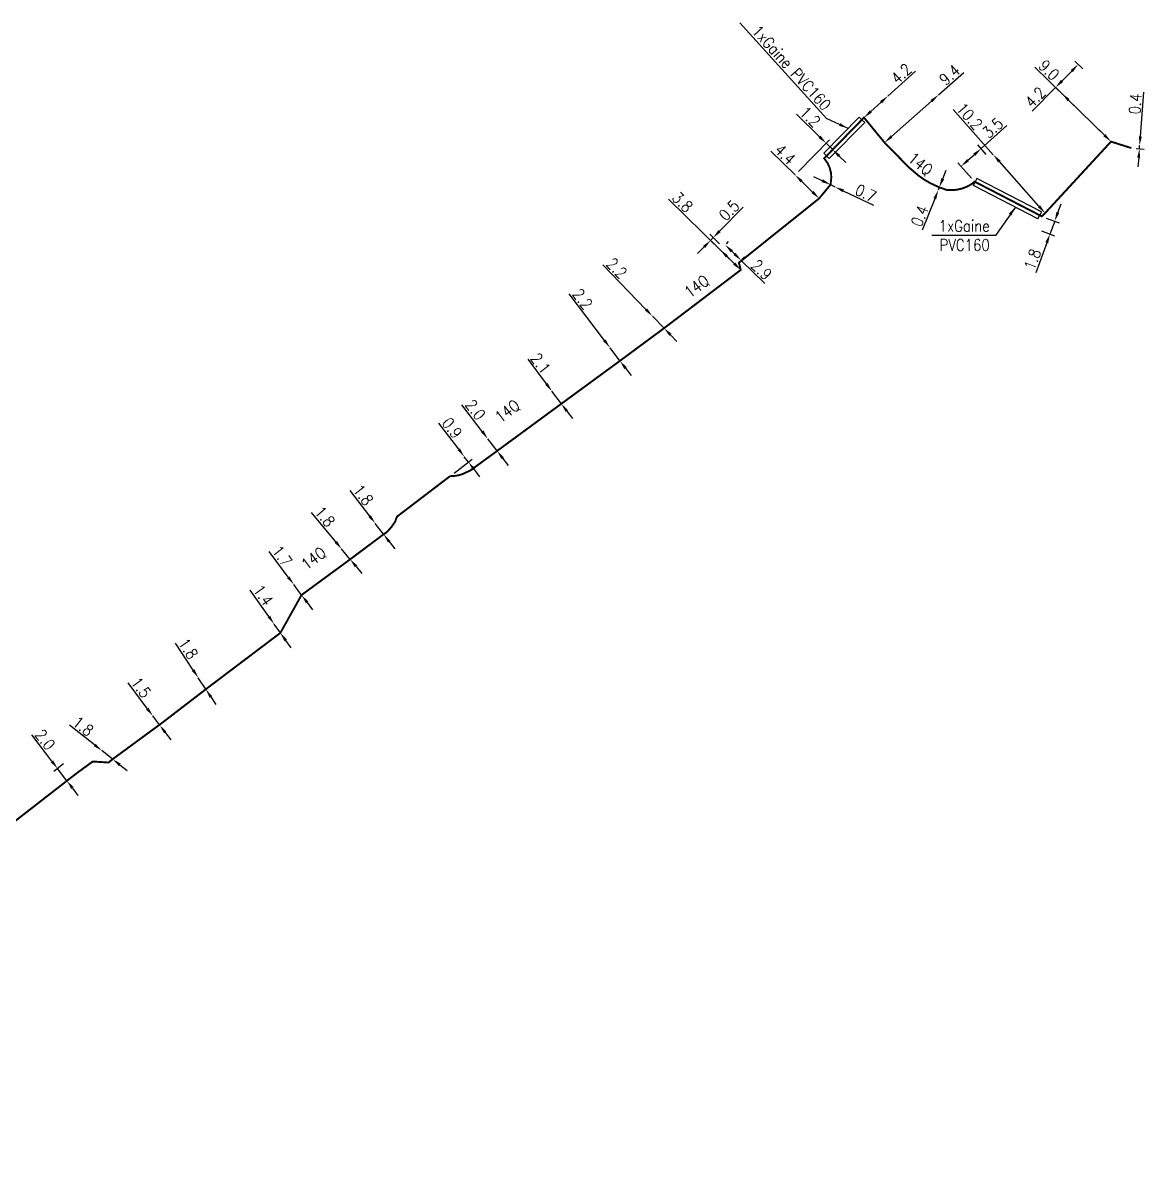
# Model space of a CAD drawing. Header units: millimetres. Extents: x 156000 to 156971, y 123070 to 123996.
# Drawn here: x 156653.5 to 156800, y 123643.2 to 123792.4 of the extents above; entities that cross this region are included whole.
import ezdxf

# ---------------------------------------------------------------- set-up
doc = ezdxf.new("R2010")
doc.units = ezdxf.units.MM
doc.header["$PDMODE"] = 34
doc.linetypes.add('S_ST', pattern=[14, 8, -1.5, 0, -1.5, 0, -1.5, 0, -1.5])
doc.layers.get('Defpoints').update_dxf_attribs({"linetype": 'CONTINUOUS'})
doc.layers.add('S_100', color=5, linetype='CONTINUOUS')
doc.layers.add('S_400', color=7, linetype='CONTINUOUS')
doc.styles.get("Standard").update_dxf_attribs({"font": 'romans.shx', "width": 0.85})
doc.dimstyles.get("Standard").update_dxf_attribs({"dimtxt": 1.5, "dimasz": 1.2, "dimexe": 0.625, "dimexo": 0.625, "dimgap": 0.25, "dimtad": 1, "dimdec": 1, "dimzin": 0, "dimdsep": 46, "dimtxsty": 'Standard', "dimcen": -0.5, "dimadec": 0, "dimazin": 0, "dimtfac": 1, "dimtdec": 1, "dimtmove": 0, "dimatfit": 3, "dimfxl": 0, "dimtolj": 1, "dimtzin": 0, "dimarcsym": 0})

# ---------------------------------------------------------------- blocks, each defined once
blk = doc.blocks.new('*D27')
at = {"layer": 'Defpoints', "color": 0, "linetype": 'Continuous', "transparency": 16777216}
for p in [(156791.37, 123787.01), (156792.42, 123785.99), (156795.68, 123776.91)]:
    blk.add_point(p, dxfattribs=at)
at = {"layer": 'S_100', "color": 0, "linetype": 'Continuous', "lineweight": -2, "transparency": 16777216}
for p, q in [((156791.97, 123786.42), (156790.93, 123787.45)), ((156790.53, 123786.15), (156789.27, 123784.87)), ((156795.23, 123777.35), (156787.99, 123784.45)), ((156788.43, 123784.01), (156785.38, 123780.89))]:
    blk.add_line(p, q, dxfattribs=at)
at = {"layer": 'S_100', "color": 0, "linetype": 'Continuous', "transparency": 16777216}
for points in [[(156790.39, 123786.29), (156790.68, 123786.01), (156791.37, 123787.01)], [(156789.13, 123785.01), (156789.42, 123784.73), (156788.43, 123784.01)]]:
    blk.add_solid(points, dxfattribs=at)
at = {"layer": 'S_100', "color": 0, "linetype": 'Continuous', "transparency": 16777216, "insert": (156785.77, 123782.72), "char_height": 1.5, "attachment_point": 5, "rotation": 45.5854}
blk.add_mtext('\\A1;4.2', dxfattribs=at)
blk = doc.blocks.new('*D28')
at = {"layer": 'Defpoints', "color": 0, "linetype": 'Continuous', "transparency": 16777216}
for p in [(156789.27, 123783.19), (156789.27, 123783.19), (156795.66, 123776.93)]:
    blk.add_point(p, dxfattribs=at)
at = {"layer": 'S_100', "color": 0, "linetype": 'Continuous', "lineweight": -2, "transparency": 16777216}
for p, q in [((156789.27, 123783.19), (156785.72, 123786.66)), ((156794.8, 123777.77), (156790.12, 123782.35))]:
    blk.add_line(p, q, dxfattribs=at)
at = {"layer": 'S_100', "color": 0, "linetype": 'Continuous', "transparency": 16777216}
for points in [[(156790.26, 123782.5), (156789.98, 123782.21), (156789.27, 123783.19)], [(156794.94, 123777.91), (156794.66, 123777.63), (156795.66, 123776.93)]]:
    blk.add_solid(points, dxfattribs=at)
at = {"layer": 'S_100', "color": 0, "linetype": 'Continuous', "transparency": 16777216, "insert": (156787.56, 123786.27), "char_height": 1.5, "attachment_point": 5, "rotation": 315.5854}
blk.add_mtext('\\A1;9.0', dxfattribs=at)
blk = doc.blocks.new('*D29')
at = {"layer": 'Defpoints', "color": 0, "linetype": 'Continuous', "transparency": 16777216}
for p in [(156778.69, 123776.02), (156779.79, 123774.78), (156777.85, 123771.7)]:
    blk.add_point(p, dxfattribs=at)
at = {"layer": 'S_100', "color": 0, "linetype": 'Continuous', "lineweight": -2, "transparency": 16777216}
for p, q in [((156778.69, 123776.02), (156782.07, 123779.02)), ((156779.37, 123775.25), (156778.28, 123776.49)), ((156777.43, 123772.16), (156775.66, 123774.17)), ((156776.97, 123774.5), (156777.79, 123775.22))]:
    blk.add_line(p, q, dxfattribs=at)
at = {"layer": 'S_100', "color": 0, "linetype": 'Continuous', "transparency": 16777216}
for points in [[(156777.66, 123775.37), (156777.93, 123775.07), (156778.69, 123776.02)], [(156776.84, 123774.64), (156777.1, 123774.35), (156776.07, 123773.7)]]:
    blk.add_solid(points, dxfattribs=at)
at = {"layer": 'S_100', "color": 0, "linetype": 'Continuous', "transparency": 16777216, "insert": (156780.22, 123778.72), "char_height": 1.5, "attachment_point": 5, "rotation": 41.5746}
blk.add_mtext('\\A1;3.5', dxfattribs=at)
blk = doc.blocks.new('*D30')
at = {"layer": 'Defpoints', "color": 0, "linetype": 'Continuous', "transparency": 16777216}
for p in [(156780.28, 123775.22), (156780.28, 123775.22), (156787.05, 123767.59)]:
    blk.add_point(p, dxfattribs=at)
at = {"layer": 'S_100', "color": 0, "linetype": 'Continuous', "lineweight": -2, "transparency": 16777216}
for p, q in [((156780.28, 123775.22), (156775.04, 123781.13)), ((156786.25, 123768.49), (156781.08, 123774.32))]:
    blk.add_line(p, q, dxfattribs=at)
at = {"layer": 'S_100', "color": 0, "linetype": 'Continuous', "transparency": 16777216}
for points in [[(156781.23, 123774.46), (156780.93, 123774.19), (156780.28, 123775.22)], [(156786.4, 123768.62), (156786.1, 123768.36), (156787.05, 123767.59)]]:
    blk.add_solid(points, dxfattribs=at)
at = {"layer": 'S_100', "color": 0, "linetype": 'Continuous', "transparency": 16777216, "insert": (156777.18, 123780.23), "char_height": 1.5, "attachment_point": 5, "rotation": 311.571}
blk.add_mtext('\\A1;10.2', dxfattribs=at)
blk = doc.blocks.new('*D31')
at = {"layer": 'Defpoints', "color": 0, "linetype": 'Continuous', "transparency": 16777216}
for p in [(156773.12, 123783.03), (156773.12, 123783.03), (156766.08, 123776.8)]:
    blk.add_point(p, dxfattribs=at)
at = {"layer": 'S_100', "color": 0, "linetype": 'Continuous', "lineweight": -2, "transparency": 16777216}
for p, q in [((156773.12, 123783.03), (156776.44, 123785.97)), ((156766.98, 123777.59), (156772.22, 123782.23))]:
    blk.add_line(p, q, dxfattribs=at)
at = {"layer": 'S_100', "color": 0, "linetype": 'Continuous', "transparency": 16777216}
for points in [[(156772.09, 123782.38), (156772.35, 123782.08), (156773.12, 123783.03)], [(156766.85, 123777.74), (156767.11, 123777.45), (156766.08, 123776.8)]]:
    blk.add_solid(points, dxfattribs=at)
at = {"layer": 'S_100', "color": 0, "linetype": 'Continuous', "transparency": 16777216, "insert": (156774.57, 123785.64), "char_height": 1.5, "attachment_point": 5, "rotation": 41.5036}
blk.add_mtext('\\A1;9.4', dxfattribs=at)
blk = doc.blocks.new('*D32')
at = {"layer": 'Defpoints', "color": 0, "linetype": 'Continuous', "transparency": 16777216}
for p in [(156758.44, 123776.73), (156758.64, 123775.21), (156754.39, 123772.59)]:
    blk.add_point(p, dxfattribs=at)
at = {"layer": 'S_100', "color": 0, "linetype": 'Continuous', "lineweight": -2, "transparency": 16777216}
for p, q in [((156757.58, 123777.57), (156754.59, 123780.5)), ((156754.82, 123773.03), (156758.88, 123777.17)), ((156759.3, 123775.89), (156758.44, 123776.73)), ((156759.08, 123775.66), (156759.73, 123776.33)), ((156760.15, 123775.05), (156761.01, 123774.21))]:
    blk.add_line(p, q, dxfattribs=at)
at = {"layer": 'S_100', "color": 0, "linetype": 'Continuous', "transparency": 16777216}
for points in [[(156757.72, 123777.71), (156757.44, 123777.42), (156758.44, 123776.73)], [(156760.29, 123775.19), (156760.01, 123774.9), (156759.3, 123775.89)]]:
    blk.add_solid(points, dxfattribs=at)
at = {"layer": 'S_100', "color": 0, "linetype": 'Continuous', "transparency": 16777216, "insert": (156756.36, 123780.17), "char_height": 1.5, "attachment_point": 5, "rotation": 315.5852}
blk.add_mtext('\\A1;1.2', dxfattribs=at)
blk = doc.blocks.new('*D33')
at = {"layer": 'Defpoints', "color": 0, "linetype": 'Continuous', "transparency": 16777216}
for p in [(156754.39, 123772.59), (156754.39, 123772.59), (156757.53, 123769.51)]:
    blk.add_point(p, dxfattribs=at)
at = {"layer": 'S_100', "color": 0, "linetype": 'Continuous', "lineweight": -2, "transparency": 16777216}
for p, q in [((156754.39, 123772.59), (156751.22, 123775.69)), ((156756.67, 123770.35), (156755.24, 123771.75))]:
    blk.add_line(p, q, dxfattribs=at)
at = {"layer": 'S_100', "color": 0, "linetype": 'Continuous', "transparency": 16777216}
for points in [[(156755.38, 123771.89), (156755.1, 123771.6), (156754.39, 123772.59)], [(156756.81, 123770.49), (156756.53, 123770.2), (156757.53, 123769.51)]]:
    blk.add_solid(points, dxfattribs=at)
at = {"layer": 'S_100', "color": 0, "linetype": 'Continuous', "transparency": 16777216, "insert": (156753.07, 123775.27), "char_height": 1.5, "attachment_point": 5, "rotation": 315.5852}
blk.add_mtext('\\A1;4.4', dxfattribs=at)
blk = doc.blocks.new('*D34')
at = {"layer": 'Defpoints', "color": 0, "linetype": 'Continuous', "transparency": 16777216}
for p in [(156766.51, 123782.88), (156766.51, 123782.88), (156763.39, 123780.07)]:
    blk.add_point(p, dxfattribs=at)
at = {"layer": 'S_100', "color": 0, "linetype": 'Continuous', "lineweight": -2, "transparency": 16777216}
for p, q in [((156766.51, 123782.88), (156770.1, 123786.13)), ((156764.28, 123780.87), (156765.62, 123782.08)), ((156762.98, 123780.53), (156762.98, 123780.53))]:
    blk.add_line(p, q, dxfattribs=at)
at = {"layer": 'S_100', "color": 0, "linetype": 'Continuous', "transparency": 16777216}
for points in [[(156765.49, 123782.23), (156765.75, 123781.93), (156766.51, 123782.88)], [(156764.15, 123781.02), (156764.42, 123780.72), (156763.39, 123780.07)]]:
    blk.add_solid(points, dxfattribs=at)
at = {"layer": 'S_100', "color": 0, "linetype": 'Continuous', "transparency": 16777216, "insert": (156768.26, 123785.81), "char_height": 1.5, "attachment_point": 5, "rotation": 42.1202}
blk.add_mtext('\\A1;4.2', dxfattribs=at)
blk = doc.blocks.new('*D35')
at = {"layer": 'Defpoints', "color": 0, "linetype": 'Continuous', "transparency": 16777216}
for p in [(156743.69, 123764.39), (156744.97, 123763.14), (156747.29, 123760.17)]:
    blk.add_point(p, dxfattribs=at)
at = {"layer": 'S_100', "color": 0, "linetype": 'Continuous', "lineweight": -2, "transparency": 16777216}
for p, q in [((156744.53, 123765.25), (156747.59, 123768.37)), ((156746.84, 123760.61), (156742.9, 123764.47)), ((156744.52, 123763.58), (156743.25, 123764.83)), ((156743.34, 123764.03), (156743.69, 123764.39)), ((156742.5, 123763.17), (156741.66, 123762.32))]:
    blk.add_line(p, q, dxfattribs=at)
at = {"layer": 'S_100', "color": 0, "linetype": 'Continuous', "transparency": 16777216}
for points in [[(156744.39, 123765.39), (156744.68, 123765.11), (156743.69, 123764.39)], [(156742.36, 123763.31), (156742.65, 123763.04), (156743.34, 123764.03)]]:
    blk.add_solid(points, dxfattribs=at)
at = {"layer": 'S_100', "color": 0, "linetype": 'Continuous', "transparency": 16777216, "insert": (156745.77, 123767.94), "char_height": 1.5, "attachment_point": 5, "rotation": 45.6136}
blk.add_mtext('\\A1;0.5', dxfattribs=at)
blk = doc.blocks.new('*D36')
at = {"layer": 'Defpoints', "color": 0, "linetype": 'Continuous', "transparency": 16777216}
for p in [(156744.97, 123763.14), (156745.26, 123763.44), (156747.04, 123761.11)]:
    blk.add_point(p, dxfattribs=at)
at = {"layer": 'S_100', "color": 0, "linetype": 'Continuous', "lineweight": -2, "transparency": 16777216}
for p, q in [((156745.41, 123763.59), (156745.7, 123763.89)), ((156746.12, 123762.61), (156746.48, 123762.26)), ((156747.34, 123761.42), (156750.42, 123758.4)), ((156747.48, 123761.56), (156747.77, 123761.86))]:
    blk.add_line(p, q, dxfattribs=at)
at = {"layer": 'S_100', "color": 0, "linetype": 'Continuous', "transparency": 16777216}
for points in [[(156746.26, 123762.75), (156745.98, 123762.46), (156745.26, 123763.44)], [(156746.62, 123762.4), (156746.34, 123762.11), (156747.34, 123761.42)]]:
    blk.add_solid(points, dxfattribs=at)
at = {"layer": 'S_100', "color": 0, "linetype": 'Continuous', "transparency": 16777216, "insert": (156750.01, 123760.2), "char_height": 1.5, "attachment_point": 5, "rotation": 315.6136}
blk.add_mtext('\\A1;2.9', dxfattribs=at)
blk = doc.blocks.new('*D37')
at = {"layer": 'Defpoints', "color": 0, "linetype": 'Continuous', "transparency": 16777216}
for p in [(156744.61, 123762.79), (156744.61, 123762.79), (156747.29, 123760.17)]:
    blk.add_point(p, dxfattribs=at)
at = {"layer": 'S_100', "color": 0, "linetype": 'Continuous', "lineweight": -2, "transparency": 16777216}
for p, q in [((156744.61, 123762.79), (156737.84, 123769.42)), ((156746.43, 123761.01), (156745.47, 123761.95))]:
    blk.add_line(p, q, dxfattribs=at)
at = {"layer": 'S_100', "color": 0, "linetype": 'Continuous', "transparency": 16777216}
for points in [[(156745.61, 123762.09), (156745.33, 123761.81), (156744.61, 123762.79)], [(156746.57, 123761.15), (156746.29, 123760.86), (156747.29, 123760.17)]]:
    blk.add_solid(points, dxfattribs=at)
at = {"layer": 'S_100', "color": 0, "linetype": 'Continuous', "transparency": 16777216, "insert": (156739.67, 123769.03), "char_height": 1.5, "attachment_point": 5, "rotation": 315.6136}
blk.add_mtext('\\A1;3.8', dxfattribs=at)
blk = doc.blocks.new('*D38')
at = {"layer": 'Defpoints', "color": 0, "linetype": 'Continuous', "transparency": 16777216}
for p in [(156735.74, 123754.14), (156735.74, 123754.14), (156737.27, 123752.56)]:
    blk.add_point(p, dxfattribs=at)
at = {"layer": 'S_100', "color": 0, "linetype": 'Continuous', "lineweight": -2, "transparency": 16777216}
for p, q in [((156734.91, 123755.01), (156729.27, 123760.85)), ((156735.29, 123753.71), (156735.29, 123753.71)), ((156737.27, 123752.56), (156735.74, 123754.14)), ((156736.82, 123752.13), (156736.82, 123752.13)), ((156738.1, 123751.7), (156738.93, 123750.83))]:
    blk.add_line(p, q, dxfattribs=at)
at = {"layer": 'S_100', "color": 0, "linetype": 'Continuous', "transparency": 16777216}
for points in [[(156735.05, 123755.15), (156734.76, 123754.87), (156735.74, 123754.14)], [(156738.24, 123751.84), (156737.96, 123751.56), (156737.27, 123752.56)]]:
    blk.add_solid(points, dxfattribs=at)
at = {"layer": 'S_100', "color": 0, "linetype": 'Continuous', "transparency": 16777216, "insert": (156731.09, 123760.41), "char_height": 1.5, "attachment_point": 5, "rotation": 313.9799}
blk.add_mtext('\\A1;2.2', dxfattribs=at)
blk = doc.blocks.new('*D39')
at = {"layer": 'Defpoints', "color": 0, "linetype": 'Continuous', "transparency": 16777216}
for p in [(156730.21, 123750.01), (156730.21, 123750.01), (156731.51, 123748.3)]:
    blk.add_point(p, dxfattribs=at)
at = {"layer": 'S_100', "color": 0, "linetype": 'Continuous', "lineweight": -2, "transparency": 16777216}
for p, q in [((156729.48, 123750.97), (156724.87, 123757.05)), ((156731.51, 123748.3), (156730.21, 123750.01)), ((156732.23, 123747.34), (156732.96, 123746.39))]:
    blk.add_line(p, q, dxfattribs=at)
at = {"layer": 'S_100', "color": 0, "linetype": 'Continuous', "transparency": 16777216}
for points in [[(156729.64, 123751.09), (156729.32, 123750.85), (156730.21, 123750.01)], [(156732.39, 123747.46), (156732.07, 123747.22), (156731.51, 123748.3)]]:
    blk.add_solid(points, dxfattribs=at)
at = {"layer": 'S_100', "color": 0, "linetype": 'Continuous', "transparency": 16777216, "insert": (156726.62, 123756.39), "char_height": 1.5, "attachment_point": 5, "rotation": 307.1832}
blk.add_mtext('\\A1;2.2', dxfattribs=at)
blk = doc.blocks.new('*D40')
at = {"layer": 'Defpoints', "color": 0, "linetype": 'Continuous', "transparency": 16777216}
for p in [(156798.32, 123776.09), (156799.4, 123776.41), (156799.4, 123776.41)]:
    blk.add_point(p, dxfattribs=at)
at = {"layer": 'S_100', "color": 0, "linetype": 'Continuous', "lineweight": -2, "transparency": 16777216}
for p, q in [((156799.5, 123777.61), (156799.95, 123783.4)), ((156798.95, 123776.05), (156799.99, 123775.96)), ((156799.37, 123776.01), (156799.4, 123776.41)), ((156799.28, 123774.82), (156799.18, 123773.62))]:
    blk.add_line(p, q, dxfattribs=at)
at = {"layer": 'S_100', "color": 0, "linetype": 'Continuous', "transparency": 16777216}
for points in [[(156799.3, 123777.62), (156799.69, 123777.59), (156799.4, 123776.41)], [(156799.08, 123774.83), (156799.47, 123774.8), (156799.37, 123776.01)]]:
    blk.add_solid(points, dxfattribs=at)
at = {"layer": 'S_100', "color": 0, "linetype": 'Continuous', "transparency": 16777216, "insert": (156798.83, 123781.86), "char_height": 1.5, "attachment_point": 5, "rotation": 85.4897}
blk.add_mtext('\\A1;0.4', dxfattribs=at)
blk = doc.blocks.new('*D41')
at = {"layer": 'Defpoints', "color": 0, "linetype": 'Continuous', "transparency": 16777216}
for p in [(156759.02, 123771.31), (156759.6, 123771.02), (156759.6, 123771.02)]:
    blk.add_point(p, dxfattribs=at)
at = {"layer": 'S_100', "color": 0, "linetype": 'Continuous', "lineweight": -2, "transparency": 16777216}
for p, q in [((156757.93, 123771.82), (156756.85, 123772.34)), ((156759.02, 123771.31), (156759.6, 123771.02)), ((156760.68, 123770.5), (156764.62, 123768.61))]:
    blk.add_line(p, q, dxfattribs=at)
at = {"layer": 'S_100', "color": 0, "linetype": 'Continuous', "transparency": 16777216}
for points in [[(156758.02, 123772.01), (156757.85, 123771.64), (156759.02, 123771.31)], [(156760.77, 123770.68), (156760.6, 123770.32), (156759.6, 123771.02)]]:
    blk.add_solid(points, dxfattribs=at)
at = {"layer": 'S_100', "color": 0, "linetype": 'Continuous', "transparency": 16777216, "insert": (156763.63, 123770.2), "char_height": 1.5, "attachment_point": 5, "rotation": 334.3425}
blk.add_mtext('\\A1;0.7', dxfattribs=at)
blk = doc.blocks.new('*D42')
at = {"layer": 'Defpoints', "color": 0, "linetype": 'Continuous', "transparency": 16777216}
for p in [(156722.62, 123744.33), (156722.62, 123744.33), (156723.85, 123742.69)]:
    blk.add_point(p, dxfattribs=at)
at = {"layer": 'S_100', "color": 0, "linetype": 'Continuous', "lineweight": -2, "transparency": 16777216}
for p, q in [((156721.9, 123745.29), (156719.5, 123748.5)), ((156723.85, 123742.69), (156722.62, 123744.33)), ((156724.57, 123741.73), (156725.29, 123740.77))]:
    blk.add_line(p, q, dxfattribs=at)
at = {"layer": 'S_100', "color": 0, "linetype": 'Continuous', "transparency": 16777216}
for points in [[(156722.06, 123745.41), (156721.74, 123745.17), (156722.62, 123744.33)], [(156724.73, 123741.85), (156724.41, 123741.61), (156723.85, 123742.69)]]:
    blk.add_solid(points, dxfattribs=at)
at = {"layer": 'S_100', "color": 0, "linetype": 'Continuous', "transparency": 16777216, "insert": (156721.14, 123747.97), "char_height": 1.5, "attachment_point": 5, "rotation": 306.8397}
blk.add_mtext('\\A1;2.1', dxfattribs=at)
blk = doc.blocks.new('*D43')
at = {"layer": 'Defpoints', "color": 0, "linetype": 'Continuous', "transparency": 16777216}
for p in [(156714.24, 123738.12), (156714.24, 123738.12), (156715.46, 123736.53)]:
    blk.add_point(p, dxfattribs=at)
at = {"layer": 'S_100', "color": 0, "linetype": 'Continuous', "lineweight": -2, "transparency": 16777216}
for p, q in [((156713.52, 123739.08), (156710.87, 123742.55)), ((156715.46, 123736.53), (156714.24, 123738.12)), ((156716.18, 123735.58), (156716.91, 123734.62))]:
    blk.add_line(p, q, dxfattribs=at)
at = {"layer": 'S_100', "color": 0, "linetype": 'Continuous', "transparency": 16777216}
for points in [[(156713.68, 123739.2), (156713.36, 123738.96), (156714.24, 123738.12)], [(156716.34, 123735.7), (156716.02, 123735.46), (156715.46, 123736.53)]]:
    blk.add_solid(points, dxfattribs=at)
at = {"layer": 'S_100', "color": 0, "linetype": 'Continuous', "transparency": 16777216, "insert": (156712.62, 123741.9), "char_height": 1.5, "attachment_point": 5, "rotation": 307.3057}
blk.add_mtext('\\A1;2.0', dxfattribs=at)
blk = doc.blocks.new('*D44')
at = {"layer": 'Defpoints', "color": 0, "linetype": 'Continuous', "transparency": 16777216}
for p in [(156699.54, 123727.07), (156699.54, 123727.07), (156700.63, 123725.64)]:
    blk.add_point(p, dxfattribs=at)
at = {"layer": 'S_100', "color": 0, "linetype": 'Continuous', "lineweight": -2, "transparency": 16777216}
for p, q in [((156698.81, 123728.02), (156696.27, 123731.35)), ((156700.63, 123725.64), (156699.54, 123727.07)), ((156701.36, 123724.68), (156702.08, 123723.73))]:
    blk.add_line(p, q, dxfattribs=at)
at = {"layer": 'S_100', "color": 0, "linetype": 'Continuous', "transparency": 16777216}
for points in [[(156698.97, 123728.14), (156698.65, 123727.9), (156699.54, 123727.07)], [(156701.52, 123724.8), (156701.2, 123724.56), (156700.63, 123725.64)]]:
    blk.add_solid(points, dxfattribs=at)
at = {"layer": 'S_100', "color": 0, "linetype": 'Continuous', "transparency": 16777216, "insert": (156697.97, 123730.77), "char_height": 1.5, "attachment_point": 5, "rotation": 307.3235}
blk.add_mtext('\\A1;1.8', dxfattribs=at)
blk = doc.blocks.new('*D45')
at = {"layer": 'Defpoints', "color": 0, "linetype": 'Continuous', "transparency": 16777216}
for p in [(156711.17, 123735.78), (156711.72, 123735.07), (156709.33, 123733.25)]:
    blk.add_point(p, dxfattribs=at)
at = {"layer": 'S_100', "color": 0, "linetype": 'Continuous', "lineweight": -2, "transparency": 16777216}
for p, q in [((156710.45, 123736.74), (156707.83, 123740.17)), ((156709.83, 123733.63), (156712.22, 123735.45)), ((156711.72, 123735.07), (156711.17, 123735.78)), ((156712.45, 123734.12), (156713.17, 123733.16))]:
    blk.add_line(p, q, dxfattribs=at)
at = {"layer": 'S_100', "color": 0, "linetype": 'Continuous', "transparency": 16777216}
for points in [[(156710.61, 123736.86), (156710.29, 123736.62), (156711.17, 123735.78)], [(156712.61, 123734.24), (156712.29, 123733.99), (156711.72, 123735.07)]]:
    blk.add_solid(points, dxfattribs=at)
at = {"layer": 'S_100', "color": 0, "linetype": 'Continuous', "transparency": 16777216, "insert": (156709.57, 123739.54), "char_height": 1.5, "attachment_point": 5, "rotation": 307.3057}
blk.add_mtext('\\A1;0.9', dxfattribs=at)
blk = doc.blocks.new('*D46')
at = {"layer": 'Defpoints', "color": 0, "linetype": 'Continuous', "transparency": 16777216}
for p in [(156695.15, 123723.72), (156695.15, 123723.72), (156696.26, 123722.37)]:
    blk.add_point(p, dxfattribs=at)
at = {"layer": 'S_100', "color": 0, "linetype": 'Continuous', "lineweight": -2, "transparency": 16777216}
for p, q in [((156694.39, 123724.65), (156691.22, 123728.48)), ((156696.26, 123722.37), (156695.15, 123723.72)), ((156695.63, 123724.12), (156695.63, 123724.12)), ((156696.75, 123722.77), (156696.75, 123722.77)), ((156697.03, 123721.45), (156697.79, 123720.52))]:
    blk.add_line(p, q, dxfattribs=at)
at = {"layer": 'S_100', "color": 0, "linetype": 'Continuous', "transparency": 16777216}
for points in [[(156694.54, 123724.78), (156694.23, 123724.52), (156695.15, 123723.72)], [(156697.18, 123721.58), (156696.87, 123721.32), (156696.26, 123722.37)]]:
    blk.add_solid(points, dxfattribs=at)
at = {"layer": 'S_100', "color": 0, "linetype": 'Continuous', "transparency": 16777216, "insert": (156692.95, 123727.96), "char_height": 1.5, "attachment_point": 5, "rotation": 309.539}
blk.add_mtext('\\A1;1.8', dxfattribs=at)
blk = doc.blocks.new('*D47')
at = {"layer": 'Defpoints', "color": 0, "linetype": 'Continuous', "transparency": 16777216}
for p in [(156688.9, 123719.07), (156688.9, 123719.07), (156689.91, 123717.71)]:
    blk.add_point(p, dxfattribs=at)
at = {"layer": 'S_100', "color": 0, "linetype": 'Continuous', "lineweight": -2, "transparency": 16777216}
for p, q in [((156688.18, 123720.03), (156685.68, 123723.39)), ((156689.91, 123717.71), (156688.9, 123719.07)), ((156690.63, 123716.74), (156691.35, 123715.78))]:
    blk.add_line(p, q, dxfattribs=at)
at = {"layer": 'S_100', "color": 0, "linetype": 'Continuous', "transparency": 16777216}
for points in [[(156688.34, 123720.15), (156688.02, 123719.91), (156688.9, 123719.07)], [(156690.79, 123716.86), (156690.47, 123716.62), (156689.91, 123717.71)]]:
    blk.add_solid(points, dxfattribs=at)
at = {"layer": 'S_100', "color": 0, "linetype": 'Continuous', "transparency": 16777216, "insert": (156687.37, 123722.79), "char_height": 1.5, "attachment_point": 5, "rotation": 306.6571}
blk.add_mtext('\\A1;1.7', dxfattribs=at)
blk = doc.blocks.new('*D48')
at = {"layer": 'Defpoints', "color": 0, "linetype": 'Continuous', "transparency": 16777216}
for p in [(156686.33, 123713.9), (156686.33, 123713.9), (156687.14, 123712.76)]:
    blk.add_point(p, dxfattribs=at)
at = {"layer": 'S_100', "color": 0, "linetype": 'Continuous', "lineweight": -2, "transparency": 16777216}
for p, q in [((156685.64, 123714.89), (156683.19, 123718.36)), ((156687.14, 123712.76), (156686.33, 123713.9)), ((156687.83, 123711.78), (156688.52, 123710.8))]:
    blk.add_line(p, q, dxfattribs=at)
at = {"layer": 'S_100', "color": 0, "linetype": 'Continuous', "transparency": 16777216}
for points in [[(156685.81, 123715), (156685.48, 123714.77), (156686.33, 123713.9)], [(156688, 123711.9), (156687.67, 123711.66), (156687.14, 123712.76)]]:
    blk.add_solid(points, dxfattribs=at)
at = {"layer": 'S_100', "color": 0, "linetype": 'Continuous', "transparency": 16777216, "insert": (156684.89, 123717.69), "char_height": 1.5, "attachment_point": 5, "rotation": 305.1923}
blk.add_mtext('\\A1;1.4', dxfattribs=at)
blk = doc.blocks.new('*D49')
at = {"layer": 'Defpoints', "color": 0, "linetype": 'Continuous', "transparency": 16777216}
for p in [(156676.41, 123706.91), (156676.41, 123706.91), (156677.4, 123705.4)]:
    blk.add_point(p, dxfattribs=at)
at = {"layer": 'S_100', "color": 0, "linetype": 'Continuous', "lineweight": -2, "transparency": 16777216}
for p, q in [((156675.75, 123707.91), (156673.45, 123711.41)), ((156677.4, 123705.4), (156676.41, 123706.91)), ((156678.06, 123704.4), (156678.72, 123703.4))]:
    blk.add_line(p, q, dxfattribs=at)
at = {"layer": 'S_100', "color": 0, "linetype": 'Continuous', "transparency": 16777216}
for points in [[(156675.92, 123708.02), (156675.58, 123707.8), (156676.41, 123706.91)], [(156678.23, 123704.51), (156677.89, 123704.29), (156677.4, 123705.4)]]:
    blk.add_solid(points, dxfattribs=at)
at = {"layer": 'S_100', "color": 0, "linetype": 'Continuous', "transparency": 16777216, "insert": (156675.1, 123710.71), "char_height": 1.5, "attachment_point": 5, "rotation": 303.3506}
blk.add_mtext('\\A1;1.8', dxfattribs=at)
blk = doc.blocks.new('*D50')
at = {"layer": 'Defpoints', "color": 0, "linetype": 'Continuous', "transparency": 16777216}
for p in [(156663.82, 123697.38), (156663.82, 123697.38), (156665.23, 123696.27)]:
    blk.add_point(p, dxfattribs=at)
at = {"layer": 'S_100', "color": 0, "linetype": 'Continuous', "lineweight": -2, "transparency": 16777216}
for p, q in [((156662.88, 123698.13), (156659.59, 123700.72)), ((156665.23, 123696.27), (156663.82, 123697.38)), ((156666.18, 123695.53), (156667.12, 123694.78))]:
    blk.add_line(p, q, dxfattribs=at)
at = {"layer": 'S_100', "color": 0, "linetype": 'Continuous', "transparency": 16777216}
for points in [[(156663, 123698.28), (156662.75, 123697.97), (156663.82, 123697.38)], [(156666.3, 123695.68), (156666.05, 123695.37), (156665.23, 123696.27)]]:
    blk.add_solid(points, dxfattribs=at)
at = {"layer": 'S_100', "color": 0, "linetype": 'Continuous', "transparency": 16777216, "insert": (156661.38, 123700.58), "char_height": 1.5, "attachment_point": 5, "rotation": 321.73}
blk.add_mtext('\\A1;1.8', dxfattribs=at)
blk = doc.blocks.new('*D51')
at = {"layer": 'Defpoints', "color": 0, "linetype": 'Continuous', "transparency": 16777216}
for p in [(156658.03, 123695.04), (156659.33, 123696.03), (156660.54, 123694.44)]:
    blk.add_point(p, dxfattribs=at)
at = {"layer": 'S_100', "color": 0, "linetype": 'Continuous', "lineweight": -2, "transparency": 16777216}
for p, q in [((156657.3, 123695.99), (156654.65, 123699.46)), ((156658.83, 123695.65), (156657.54, 123694.66)), ((156659.25, 123693.45), (156658.03, 123695.04)), ((156660.05, 123694.06), (156658.75, 123693.07)), ((156659.98, 123692.5), (156660.7, 123691.54))]:
    blk.add_line(p, q, dxfattribs=at)
at = {"layer": 'S_100', "color": 0, "linetype": 'Continuous', "transparency": 16777216}
for points in [[(156657.46, 123696.11), (156657.14, 123695.87), (156658.03, 123695.04)], [(156660.13, 123692.62), (156659.82, 123692.37), (156659.25, 123693.45)]]:
    blk.add_solid(points, dxfattribs=at)
at = {"layer": 'S_100', "color": 0, "linetype": 'Continuous', "transparency": 16777216, "insert": (156656.4, 123698.81), "char_height": 1.5, "attachment_point": 5, "rotation": 307.4106}
blk.add_mtext('\\A1;2.0', dxfattribs=at)
blk = doc.blocks.new('*D62')
at = {"layer": 'Defpoints', "color": 0, "linetype": 'Continuous', "transparency": 16777216}
for p in [(156773.23, 123770.96), (156773.09, 123770.59), (156773.09, 123770.59)]:
    blk.add_point(p, dxfattribs=at)
at = {"layer": 'S_100', "color": 0, "linetype": 'Continuous', "lineweight": -2, "transparency": 16777216}
for p, q in [((156773.68, 123772.08), (156774.12, 123773.19)), ((156773.23, 123770.96), (156773.09, 123770.59)), ((156772.64, 123769.47), (156771.01, 123765.35))]:
    blk.add_line(p, q, dxfattribs=at)
at = {"layer": 'S_100', "color": 0, "linetype": 'Continuous', "transparency": 16777216}
for points in [[(156773.49, 123772.15), (156773.86, 123772), (156773.23, 123770.96)], [(156772.46, 123769.55), (156772.83, 123769.4), (156773.09, 123770.59)]]:
    blk.add_solid(points, dxfattribs=at)
at = {"layer": 'S_100', "color": 0, "linetype": 'Continuous', "transparency": 16777216, "insert": (156770.68, 123767.22), "char_height": 1.5, "attachment_point": 5, "rotation": 68.3872}
blk.add_mtext('\\A1;0.4', dxfattribs=at)
blk = doc.blocks.new('*D70')
at = {"layer": 'Defpoints', "color": 0, "linetype": 'Continuous', "transparency": 16777216}
for p in [(156786.62, 123767.17), (156786, 123765.48), (156787.69, 123764.86)]:
    blk.add_point(p, dxfattribs=at)
at = {"layer": 'S_100', "color": 0, "linetype": 'Continuous', "lineweight": -2, "transparency": 16777216}
for p, q in [((156788.72, 123767.67), (156789.14, 123768.8)), ((156787.21, 123766.95), (156788.89, 123766.33)), ((156788.31, 123766.55), (156787.69, 123764.86)), ((156786.59, 123765.26), (156788.27, 123764.64)), ((156787.27, 123763.73), (156785.82, 123759.8))]:
    blk.add_line(p, q, dxfattribs=at)
at = {"layer": 'S_100', "color": 0, "linetype": 'Continuous', "transparency": 16777216}
for points in [[(156788.53, 123767.74), (156788.91, 123767.61), (156788.31, 123766.55)], [(156787.08, 123763.8), (156787.46, 123763.66), (156787.69, 123764.86)]]:
    blk.add_solid(points, dxfattribs=at)
at = {"layer": 'S_100', "color": 0, "linetype": 'Continuous', "transparency": 16777216, "insert": (156785.4, 123761.55), "char_height": 1.5, "attachment_point": 5, "rotation": 69.7956}
blk.add_mtext('\\A1;1.8', dxfattribs=at)
blk = doc.blocks.new('*D71')
at = {"layer": 'Defpoints', "color": 0, "linetype": 'Continuous', "transparency": 16777216}
for p in [(156670.48, 123701.91), (156670.48, 123701.91), (156671.38, 123700.71)]:
    blk.add_point(p, dxfattribs=at)
at = {"layer": 'S_100', "color": 0, "linetype": 'Continuous', "lineweight": -2, "transparency": 16777216}
for p, q in [((156669.76, 123702.87), (156667.24, 123706.22)), ((156671.38, 123700.71), (156670.48, 123701.91)), ((156672.1, 123699.75), (156672.82, 123698.79))]:
    blk.add_line(p, q, dxfattribs=at)
at = {"layer": 'S_100', "color": 0, "linetype": 'Continuous', "transparency": 16777216}
for points in [[(156669.92, 123702.99), (156669.6, 123702.75), (156670.48, 123701.91)], [(156672.26, 123699.87), (156671.94, 123699.63), (156671.38, 123700.71)]]:
    blk.add_solid(points, dxfattribs=at)
at = {"layer": 'S_100', "color": 0, "linetype": 'Continuous', "transparency": 16777216, "insert": (156668.94, 123705.63), "char_height": 1.5, "attachment_point": 5, "rotation": 306.8808}
blk.add_mtext('\\A1;1.5', dxfattribs=at)

msp = doc.modelspace()

# ---------------------------------------------------------------- linework, layer by layer
at = {"layer": 'S_100', "linetype": 'S_ST', "flags": 128}
msp.add_lwpolyline([(156787.05, 123767.59, 0.25, 0.25, 0), (156786.62, 123767.17, 0.25, 0.25, 0), (156777.85, 123771.7, 0.25, 0.25, 0), (156777.71, 123771.57, 0.25, 0.25, 0), (156777.35, 123771.33, 0.25, 0.25, 0), (156777.06, 123771.16, 0.25, 0.25, 0), (156776.74, 123771.01, 0.25, 0.25, 0), (156776.39, 123770.87, 0.25, 0.25, 0), (156775.99, 123770.75, 0.25, 0.25, 0), (156775.67, 123770.68, 0.25, 0.25, 0), (156775.33, 123770.63, 0.25, 0.25, 0), (156774.98, 123770.6, 0.25, 0.25, 0), (156774.6, 123770.6, 0.25, 0.25, 0), (156774.19, 123770.62, 0.25, 0.25, 0), (156773.23, 123770.96, 0.25, 0.25, 0), (156772.14, 123771.46, 0.25, 0.25, 0), (156771.32, 123771.93, 0.25, 0.25, 0), (156770.54, 123772.47, 0.25, 0.25, 0), (156769.26, 123773.56, 0.25, 0.25, 0), (156766.08, 123776.8, 0.25, 0.25, 0), (156763.39, 123780.07, 0.25, 0.25, 0), (156758.19, 123774.75, 0.25, 0.25, 0), (156758.65, 123774.09, 0.25, 0.25, 0), (156758.91, 123773.51, 0.25, 0.25, 0), (156759.08, 123772.83, 0.25, 0.25, 0), (156759.12, 123772.25, 0.25, 0.25, 0), (156759.04, 123771.46, 0.25, 0.25, 0), (156759.02, 123771.31, 0.25, 0.25, 0), (156757.53, 123769.51, 0.25, 0.25, 0), (156747.04, 123761.11, 0.25, 0.25, 0), (156747.29, 123760.17, 0.25, 0.25, 0), (156737.27, 123752.56, 0.25, 0.25, 0), (156731.51, 123748.3, 0.25, 0.25, 0), (156723.85, 123742.69, 0.25, 0.25, 0), (156715.46, 123736.53, 0.25, 0.25, 0), (156712.01, 123734.01, 0.25, 0.25, 0), (156711.05, 123733.55, 0.25, 0.25, -0.108366), (156709.33, 123733.25, 0.25, 0.25, 0), (156702.38, 123727.95, 0.25, 0.25, 0), (156702.12, 123727.26, 0.25, 0.25, 0), (156701.61, 123726.53, 0.25, 0.25, 0), (156701, 123725.89, 0.25, 0.25, 0), (156700.63, 123725.64, 0.25, 0.25, 0), (156696.26, 123722.37, 0.25, 0.25, 0), (156689.91, 123717.71, 0.25, 0.25, 0), (156687.14, 123712.76, 0.25, 0.25, 0), (156677.4, 123705.4, 0.25, 0.25, 0), (156671.66, 123700.99, 0.25, 0.25, 0), (156665.23, 123696.27, 0.25, 0.25, 0), (156664.69, 123695.83, 0.25, 0.25, 0), (156662.63, 123695.96, 0.25, 0.25, 0), (156660.54, 123694.44, 0.25, 0.25, 0), (156645.44, 123682.71, 0.25, 0.25, 0), (156642.93, 123680.59, 0.25, 0.25, 0), (156640.37, 123678.61, 0.25, 0.25, 0), (156640.04, 123678.36, 0.25, 0.25, 0), (156638.75, 123678.76, 0.25, 0.25, 0), (156635.92, 123676.53, 0.25, 0.25, 0), (156633.82, 123674.88, 0.25, 0.25, 0), (156633.2, 123674.75, 0.25, 0.25, 0), (156632.68, 123674.84, 0.25, 0.25, 0), (156632.53, 123674.92, 0.25, 0.25, 0), (156632.16, 123675.18, 0.25, 0.25, 0), (156631.53, 123675.64, 0.25, 0.25, 0), (156629.21, 123677.28, 0.25, 0.25, 0), (156624.46, 123670.8, 0.25, 0.25, 0), (156626.01, 123669.17, 0.25, 0.25, 0), (156626.2, 123668.67, 0.25, 0.25, 0), (156626.26, 123668.1, 0.25, 0.25, 0), (156625.96, 123666.83, 0.25, 0.25, 0), (156625.96, 123666.83, 0.25, 0.25, 0), (156621.18, 123662.98, 0.25, 0.25, 0), (156619.99, 123662.03, 0.25, 0.25, 0), (156619.05, 123661.61, 0.25, 0.25, 0), (156617.07, 123659.97, 0.25, 0.25, 0), (156606.64, 123651.6, 0.25, 0.25, 0), (156598.8, 123645.37, 0.25, 0.25, 0), (156596.39, 123643.41, 0.25, 0.25, 0), (156589.59, 123650.35, 0.25, 0.25, 0), (156586.26, 123652.84, 0.25, 0.25, 0), (156582.79, 123655.43, 0.25, 0.25, 0), (156579.21, 123658.52, 0.25, 0.25, 0), (156576.11, 123661.41, 0.25, 0.25, 0), (156572.93, 123664.22, 0.25, 0.25, 0), (156570, 123666.12, 0.25, 0.25, 0), (156569.12, 123666.66, 0, 0, 0)], format="xyseb", dxfattribs=at)
at = {"layer": 'S_100', "linetype": 'S_ST', "const_width": 0.25, "flags": 128}
msp.add_lwpolyline([(156798.32, 123776.09), (156795.66, 123776.93), (156787.05, 123767.59)], dxfattribs=at)
at = {"layer": 'S_400', "color": 7, "linetype": 'CONTINUOUS'}
for p, q in [((156762.76, 123780.14), (156758.14, 123775.41)), ((156762.76, 123780.14), (156763.12, 123779.79)), ((156763.48, 123779.44), (156758.85, 123774.71)), ((156763.48, 123779.44), (156763.12, 123779.79)), ((156758.14, 123775.41), (156758.49, 123775.06)), ((156758.85, 123774.71), (156758.49, 123775.06)), ((156777.68, 123771.22), (156777.91, 123771.66)), ((156786.12, 123766.86), (156777.68, 123771.22)), ((156778.14, 123772.11), (156777.91, 123771.66)), ((156786.58, 123767.75), (156778.14, 123772.11)), ((156786.12, 123766.86), (156786.35, 123767.31)), ((156786.58, 123767.75), (156786.35, 123767.31))]:
    msp.add_line(p, q, dxfattribs=at)

# ---------------------------------------------------------------- texts
at = {"layer": 'S_100', "linetype": 'Continuous', "width": 0.85}
for rotation, p in [(320.4817, (156768.99, 123774.52)), (36.4551, (156740.62, 123756.43)), (37.0379, (156715.89, 123740.11)), (36.658, (156690.56, 123720.89))]:
    msp.add_text('14Q', height=1.5, rotation=rotation, dxfattribs=at).set_placement(p)
at = {"layer": 'S_400', "linetype": 'Continuous', "insert": (156758.1, 123780.84), "char_height": 1.5, "attachment_point": 9, "rotation": 312.2321}
msp.add_mtext('1xGaine PVC160', dxfattribs=at)
at = {"layer": 'S_400', "linetype": 'Continuous', "insert": (156779.82, 123762.67), "char_height": 1.5, "attachment_point": 9}
msp.add_mtext('1xGaine\\PPVC160', dxfattribs=at)

# ---------------------------------------------------------------- dimensions: what is measured, and where the dimension line sits
at = {"layer": 'S_100', "linetype": 'Continuous'}
for base, p1, p2, angle, picture, middle in [((156766.51, 123782.88), (156763.39, 123780.07), (156766.51, 123782.88), 222.1202, '*D34', (156768.93, 123785.07)), ((156791.37, 123787.01), (156795.68, 123776.91), (156792.42, 123785.99), 225.5854, '*D27', (156786.49, 123782.02)), ((156789.267509, 123783.192646), (156795.660444, 123776.92903), (156789.267509, 123783.192646), 315.585408, '*D28', (156786.856241, 123785.555136)), ((156773.12, 123783.03), (156766.08, 123776.8), (156773.12, 123783.03), 221.5036, '*D31', (156775.23, 123784.89)), ((156799.4, 123776.41), (156798.32, 123776.09), (156799.4, 123776.41), 265.4897, '*D40', (156799.83, 123781.79)), ((156758.44, 123776.73), (156758.64, 123775.21), (156754.39, 123772.59), 315.5852, '*D32', (156755.66, 123779.45)), ((156780.28, 123775.22), (156787.05, 123767.59), (156780.28, 123775.22), 311.571, '*D30', (156776.43, 123779.56)), ((156778.69, 123776.02), (156777.85, 123771.7), (156779.79, 123774.78), 221.5746, '*D29', (156780.89, 123777.97)), ((156754.39, 123772.59), (156757.53, 123769.51), (156754.39, 123772.59), 315.5852, '*D33', (156752.37, 123774.56)), ((156773.09, 123770.59), (156773.23, 123770.96), (156773.09, 123770.59), 68.3872, '*D62', (156771.61, 123766.86)), ((156759.601331, 123771.023886), (156759.015422, 123771.30533), (156759.601331, 123771.023886), 154.342466, '*D41', (156763.194047, 123769.298107)), ((156744.6111, 123762.7913), (156747.2912, 123760.168), (156744.6111, 123762.7913), 315.6136, '*D37', (156738.9703, 123768.3126)), ((156743.69, 123764.39), (156747.29, 123760.17), (156744.97, 123763.14), 225.6136, '*D35', (156746.48, 123767.24)), ((156787.69, 123764.86), (156786.62, 123767.17), (156786, 123765.48), 69.7956, '*D70', (156786.34, 123761.2)), ((156745.26, 123763.44), (156747.04, 123761.11), (156744.97, 123763.14), 315.6136, '*D36', (156749.31, 123759.49)), ((156735.74, 123754.14), (156737.27, 123752.56), (156735.74, 123754.14), 313.9799, '*D38', (156730.37, 123759.71)), ((156730.2075, 123750.011), (156731.5069, 123748.2981), (156730.2075, 123750.011), 307.1832, '*D39', (156725.8254, 123755.7878)), ((156722.62, 123744.33), (156723.85, 123742.69), (156722.62, 123744.33), 306.8397, '*D42', (156720.34, 123747.37)), ((156714.24, 123738.12), (156715.46, 123736.53), (156714.24, 123738.12), 307.3057, '*D43', (156711.83, 123741.29)), ((156711.72, 123735.07), (156711.17, 123735.78), (156709.33, 123733.25), 127.3057, '*D45', (156708.78, 123738.93)), ((156699.54, 123727.07), (156700.63, 123725.64), (156699.54, 123727.07), 307.3235, '*D44', (156697.18, 123730.17)), ((156695.15, 123723.72), (156696.26, 123722.37), (156695.15, 123723.72), 309.539, '*D46', (156692.18, 123727.33)), ((156688.9, 123719.07), (156689.91, 123717.71), (156688.9, 123719.07), 306.6571, '*D47', (156686.57, 123722.19)), ((156686.33, 123713.9), (156687.14, 123712.76), (156686.33, 123713.9), 305.1923, '*D48', (156684.07, 123717.11)), ((156676.41, 123706.91), (156677.4, 123705.4), (156676.41, 123706.91), 303.3506, '*D49', (156674.27, 123710.16)), ((156670.48, 123701.91), (156671.38, 123700.71), (156670.48, 123701.91), 306.8808, '*D71', (156668.14, 123705.03)), ((156663.82, 123697.38), (156665.23, 123696.27), (156663.82, 123697.38), 321.73, '*D50', (156660.76, 123699.8)), ((156658.03, 123695.04), (156660.54, 123694.44), (156659.33, 123696.03), 307.4106, '*D51', (156655.61, 123698.2))]:
    dim = msp.add_linear_dim(base=base, p1=p1, p2=p2, angle=angle, dimstyle='Standard', dxfattribs=at)
    dim.commit()
    dim.dimension.update_dxf_attribs({"geometry": picture, "text_midpoint": middle, "dimtype": 160})

# ---------------------------------------------------------------- leaders
at = {"layer": 'S_400', "linetype": 'Continuous', "annotation_type": 0, "has_hookline": 1, "hookline_direction": 1, "text_width": 15.42, "horizontal_direction": (0.672135, -0.740428, 0)}
msp.add_leader([(156761.31, 123778.66), (156758.5, 123779.95), (156757.69, 123780.84)], dimstyle='Standard', override={"dimgap": 0.25, "dimtad": 1}, dxfattribs=at)
at = {"layer": 'S_400', "linetype": 'Continuous', "annotation_type": 0, "has_hookline": 1, "hookline_direction": 1, "text_width": 6.86}
msp.add_leader([(156783.17, 123768.39), (156780.58, 123764.65), (156779.38, 123764.65)], dimstyle='Standard', override={"dimgap": 0.25, "dimtad": 1}, dxfattribs=at)

doc.saveas('drawing.dxf')
